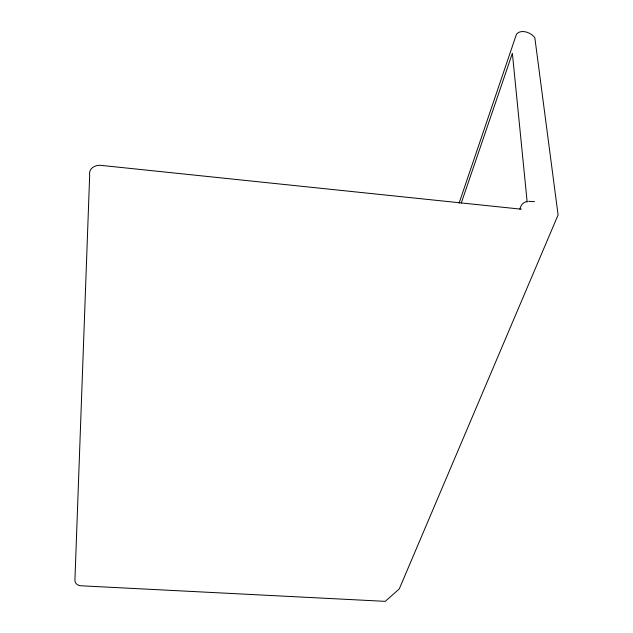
<?xml version="1.0" encoding="UTF-8"?>
<svg xmlns="http://www.w3.org/2000/svg" width="633" height="633" viewBox="0 0 633 633"><rect width="100%" height="100%" fill="white"/><g stroke="black" fill="none" stroke-linecap="round" stroke-linejoin="round"><path stroke-width="0.95" d="M459.067 203.272L516.488 34.166C520.999 28.786 531.356 32.528 534.838 37.766L558.092 214.951L399.304 588.864L385.26 601.35L80.834 585.778C77.97 585.715 74.995 583.563 74.908 580.532L89.664 175.396C88.296 168.117 95.844 164.366 101.937 165.466L521.268 209.191M461.259 203.074L512.374 53.314L527.17 202.085M519.907 209.119C520.658 205.511 523.008 202.077 526.893 201.579M528.626 201.318L534.481 201.666"/></g></svg>
